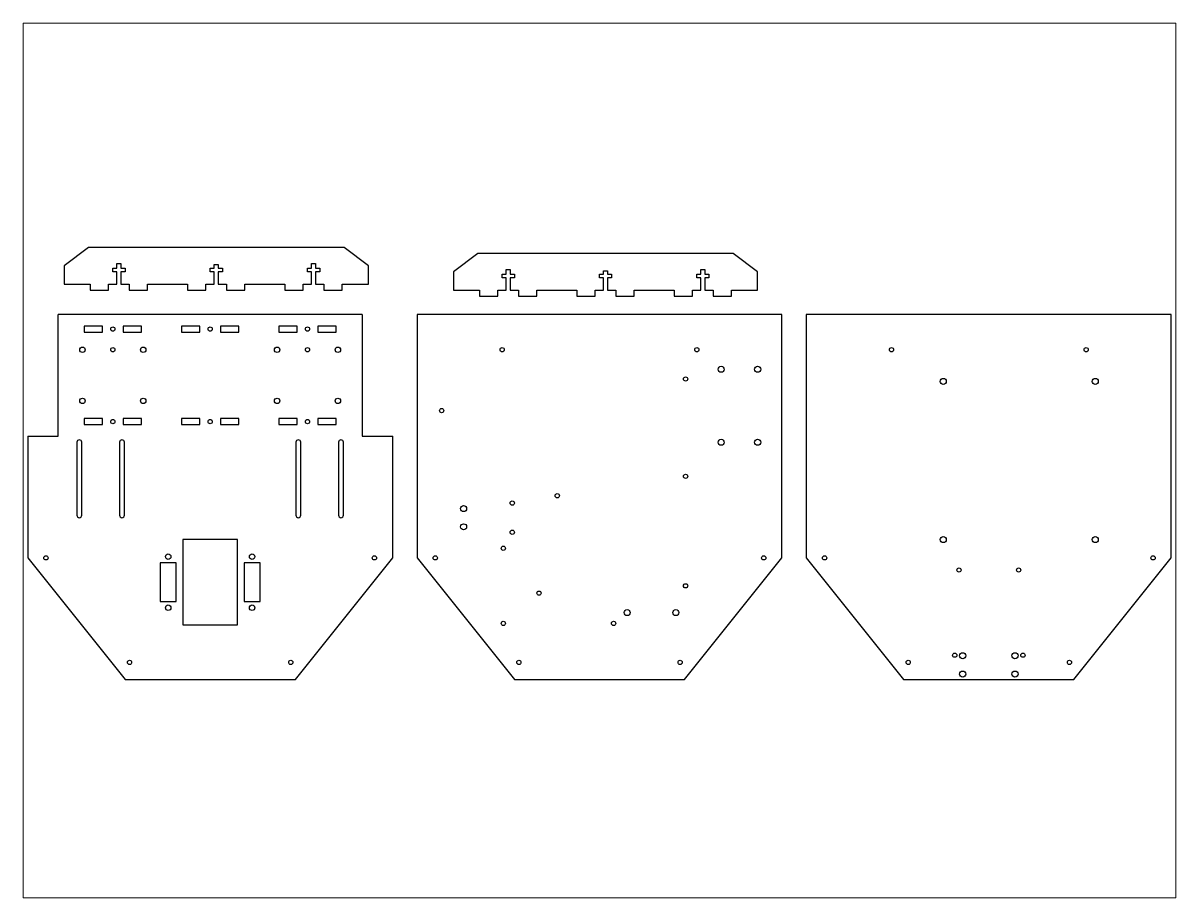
# Paper-space layout '配置2' of a CAD drawing. Header units: millimetres. Extents: x 26 to 231, y 20 to 176.
# The model-space entities are those that its viewports show. They can reach past a viewport. Long polylines and large blocks are cut down to what shows.
import ezdxf

# ---------------------------------------------------------------- set-up
doc = ezdxf.new("R2010")
doc.units = ezdxf.units.MM

msp = doc.modelspace()

# ---------------------------------------------------------------- linework, layer by layer
at = {"color": 7, "linetype": 'Continuous', "lineweight": 25}
for p, q in [((50, 355), (30, 340)), ((260, 355), (50, 355)), ((280, 340), (260, 355)), ((73.4, 338), (73.4, 342)), ((73.4, 342), (76.6, 342)), ((76.6, 342), (76.6, 338)), ((233.4, 338), (233.4, 342)), ((233.4, 342), (236.6, 342)), ((236.6, 342), (236.6, 338)), ((370, 350), (350, 335)), ((580, 350), (370, 350)), ((600, 335), (580, 350)), ((30, 340), (30, 325)), ((70, 335), (70, 338)), ((70, 338), (73.4, 338)), ((73.4, 335), (70, 335)), ((73.4, 325), (73.4, 335)), ((76.6, 338), (80, 338)), ((80, 335), (76.6, 335)), ((76.6, 335), (76.6, 325)), ((80, 338), (80, 335)), ((150, 335), (150, 338)), ((150, 338), (153.4, 338)), ((153.4, 335), (150, 335)), ((153.4, 338), (153.4, 341)), ((153.4, 341), (156.6, 341)), ((153.4, 325), (153.4, 335)), ((156.6, 341), (156.6, 338)), ((156.6, 338), (160, 338)), ((160, 335), (156.6, 335)), ((156.6, 335), (156.6, 325)), ((160, 338), (160, 335)), ((230, 335), (230, 338)), ((230, 338), (233.4, 338)), ((233.4, 335), (230, 335)), ((233.4, 325), (233.4, 335)), ((236.6, 338), (240, 338)), ((240, 335), (236.6, 335)), ((236.6, 335), (236.6, 325)), ((240, 338), (240, 335)), ((280, 325), (280, 340)), ((350, 335), (350, 320)), ((390, 330), (390, 333)), ((390, 333), (393.4, 333)), ((393.4, 333), (393.4, 337)), ((393.4, 337), (396.6, 337)), ((396.6, 337), (396.6, 333)), ((396.6, 333), (400, 333)), ((400, 333), (400, 330)), ((470, 330), (470, 333)), ((470, 333), (473.4, 333)), ((473.4, 333), (473.4, 336)), ((473.4, 336), (476.6, 336)), ((476.6, 336), (476.6, 333)), ((476.6, 333), (480, 333)), ((480, 333), (480, 330)), ((550, 330), (550, 333)), ((550, 333), (553.4, 333)), ((553.4, 333), (553.4, 337)), ((553.4, 337), (556.6, 337)), ((556.6, 337), (556.6, 333)), ((556.6, 333), (560, 333)), ((560, 333), (560, 330)), ((600, 320), (600, 335)), ((30, 325), (51.5, 325)), ((51.5, 325), (51.5, 320)), ((66.5, 320), (66.5, 325)), ((66.5, 325), (73.4, 325)), ((76.6, 325), (83.5, 325)), ((83.5, 325), (83.5, 320)), ((98.5, 320), (98.5, 325)), ((98.5, 325), (131.5, 325)), ((131.5, 325), (131.5, 320)), ((146.5, 320), (146.5, 325)), ((146.5, 325), (153.4, 325)), ((156.6, 325), (163.5, 325)), ((163.5, 325), (163.5, 320)), ((178.5, 320), (178.5, 325)), ((178.5, 325), (211.5, 325)), ((211.5, 325), (211.5, 320)), ((226.5, 320), (226.5, 325)), ((226.5, 325), (233.4, 325)), ((236.6, 325), (243.5, 325)), ((243.5, 325), (243.5, 320)), ((258.5, 320), (258.5, 325)), ((258.5, 325), (280, 325)), ((393.4, 330), (390, 330)), ((393.4, 320), (393.4, 330)), ((400, 330), (396.6, 330)), ((396.6, 330), (396.6, 320)), ((473.4, 330), (470, 330)), ((473.4, 320), (473.4, 330)), ((480, 330), (476.6, 330)), ((476.6, 330), (476.6, 320)), ((553.4, 330), (550, 330)), ((553.4, 320), (553.4, 330)), ((560, 330), (556.6, 330)), ((556.6, 330), (556.6, 320)), ((51.5, 320), (66.5, 320)), ((83.5, 320), (98.5, 320)), ((131.5, 320), (146.5, 320)), ((163.5, 320), (178.5, 320)), ((211.5, 320), (226.5, 320)), ((243.5, 320), (258.5, 320)), ((350, 320), (371.5, 320)), ((371.5, 320), (371.5, 315)), ((371.5, 315), (386.5, 315)), ((386.5, 315), (386.5, 320)), ((386.5, 320), (393.4, 320)), ((396.6, 320), (403.5, 320)), ((403.5, 320), (403.5, 315)), ((403.5, 315), (418.5, 315)), ((418.5, 315), (418.5, 320)), ((418.5, 320), (451.5, 320)), ((451.5, 320), (451.5, 315)), ((451.5, 315), (466.5, 315)), ((466.5, 315), (466.5, 320)), ((466.5, 320), (473.4, 320)), ((476.6, 320), (483.5, 320)), ((483.5, 320), (483.5, 315)), ((483.5, 315), (498.5, 315)), ((498.5, 315), (498.5, 320)), ((498.5, 320), (531.5, 320)), ((531.5, 320), (531.5, 315)), ((531.5, 315), (546.5, 315)), ((546.5, 315), (546.5, 320)), ((546.5, 320), (553.4, 320)), ((556.6, 320), (563.5, 320)), ((563.5, 320), (563.5, 315)), ((563.5, 315), (578.5, 315)), ((578.5, 315), (578.5, 320)), ((578.5, 320), (600, 320)), ((275, 300), (25, 300)), ((25, 200), (25, 300)), ((275, 300), (275, 200)), ((320, 300), (320, 100)), ((620, 300), (320, 300)), ((620, 100), (620, 300)), ((640, 300), (640, 100)), ((940, 300), (640, 300)), ((940, 100), (940, 300)), ((46.5, 290.5), (46.5, 285.5)), ((61.5, 290.5), (46.5, 290.5)), ((46.5, 285.5), (61.5, 285.5)), ((61.5, 285.5), (61.5, 290.5)), ((78.5, 290.5), (78.5, 285.5)), ((93.5, 290.5), (78.5, 290.5)), ((78.5, 285.5), (93.5, 285.5)), ((93.5, 285.5), (93.5, 290.5)), ((126.5, 290.5), (126.5, 285.5)), ((141.5, 290.5), (126.5, 290.5)), ((126.5, 285.5), (141.5, 285.5)), ((141.5, 285.5), (141.5, 290.5)), ((158.5, 290.5), (158.5, 285.5)), ((173.5, 290.5), (158.5, 290.5)), ((158.5, 285.5), (173.5, 285.5)), ((173.5, 285.5), (173.5, 290.5)), ((206.5, 290.5), (206.5, 285.5)), ((221.5, 290.5), (206.5, 290.5)), ((206.5, 285.5), (221.5, 285.5)), ((221.5, 285.5), (221.5, 290.5)), ((238.5, 290.5), (238.5, 285.5)), ((253.5, 290.5), (238.5, 290.5)), ((238.5, 285.5), (253.5, 285.5)), ((253.5, 285.5), (253.5, 290.5)), ((46.5, 214.5), (46.5, 209.5)), ((61.5, 214.5), (46.5, 214.5)), ((46.5, 209.5), (61.5, 209.5)), ((61.5, 209.5), (61.5, 214.5)), ((78.5, 214.5), (78.5, 209.5)), ((93.5, 214.5), (78.5, 214.5)), ((78.5, 209.5), (93.5, 209.5)), ((93.5, 209.5), (93.5, 214.5)), ((126.5, 214.5), (126.5, 209.5)), ((141.5, 214.5), (126.5, 214.5)), ((126.5, 209.5), (141.5, 209.5)), ((141.5, 209.5), (141.5, 214.5)), ((158.5, 214.5), (158.5, 209.5)), ((173.5, 214.5), (158.5, 214.5)), ((158.5, 209.5), (173.5, 209.5)), ((173.5, 209.5), (173.5, 214.5)), ((206.5, 214.5), (206.5, 209.5)), ((221.5, 214.5), (206.5, 214.5)), ((206.5, 209.5), (221.5, 209.5)), ((221.5, 209.5), (221.5, 214.5)), ((238.5, 214.5), (238.5, 209.5)), ((253.5, 214.5), (238.5, 214.5)), ((238.5, 209.5), (253.5, 209.5)), ((253.5, 209.5), (253.5, 214.5)), ((0, 200), (25, 200)), ((0, 200), (0, 100)), ((275, 200), (300, 200)), ((300, 100), (300, 200)), ((40.5, 195), (40.5, 135)), ((44.5, 135), (44.5, 195)), ((75.5, 195), (75.5, 135)), ((79.5, 135), (79.5, 195)), ((220.5, 195), (220.5, 135)), ((224.5, 135), (224.5, 195)), ((255.5, 195), (255.5, 135)), ((259.5, 135), (259.5, 195)), ((127.5, 115), (127.5, 45)), ((172.5, 115), (127.5, 115)), ((172.5, 45), (172.5, 115)), ((0, 100), (80, 0)), ((109, 96), (109, 64)), ((122, 96), (109, 96)), ((122, 64), (122, 96)), ((178, 96), (178, 64)), ((191, 96), (178, 96)), ((191, 64), (191, 96)), ((220, 0), (300, 100)), ((320, 100), (400, 0)), ((540, 0), (620, 100)), ((640, 100), (720, 0)), ((860, 0), (940, 100)), ((109, 64), (122, 64)), ((178, 64), (191, 64)), ((127.5, 45), (172.5, 45)), ((80, 0), (220, 0)), ((720, 0), (860, 0)), ((400, 0), (540, 0))]:
    msp.add_line(p, q, dxfattribs=at)
for centre, radius in [((70, 288), 1.75), ((150, 288), 1.75), ((230, 288), 1.75), ((45, 271), 2.25), ((70, 271), 1.75), ((95, 271), 2.25), ((205, 271), 2.25), ((230, 271), 1.75), ((255, 271), 2.25), ((390, 271), 1.75), ((550, 271), 1.75), ((710, 271), 1.75), ((870, 271), 1.75), ((570, 255), 2.5), ((600, 255), 2.5), ((540.75, 247), 1.75), ((752.5, 245), 2.5), ((877.5, 245), 2.5), ((45, 229), 2.25), ((95, 229), 2.25), ((205, 229), 2.25), ((255, 229), 2.25), ((340.25, 221), 1.75), ((70, 212), 1.75), ((150, 212), 1.75), ((230, 212), 1.75), ((570, 195), 2.5), ((600, 195), 2.5), ((540.75, 167), 1.75), ((435.25, 151), 1.75), ((358.25, 140.5), 2.5), ((398.25, 145), 1.75), ((358.25, 125.5), 2.5), ((398.25, 121), 1.75), ((752.5, 115), 2.5), ((877.5, 115), 2.5), ((390.95, 107.86), 1.75), ((15, 100), 1.75), ((115.5, 101), 2.25), ((184.5, 101), 2.25), ((285, 100), 1.75), ((335, 100), 1.75), ((605, 100), 1.75), ((655, 100), 1.75), ((925, 100), 1.75), ((765.5, 90), 1.75), ((814.5, 90), 1.75), ((540.75, 77), 1.75), ((420.25, 71), 1.75), ((115.5, 59), 2.25), ((184.5, 59), 2.25), ((492.75, 55), 2.5), ((532.75, 55), 2.5), ((390.95, 46.14), 1.75), ((481.55, 46.14), 1.75), ((762, 20), 1.75), ((768.5, 19.5), 2.5), ((811.5, 19.5), 2.5), ((818, 20), 1.75), ((83.72, 14.1), 1.75), ((216.28, 14.1), 1.75), ((403.72, 14.1), 1.75), ((536.28, 14.1), 1.75), ((723.72, 14.1), 1.75), ((856.28, 14.1), 1.75), ((768.5, 4.5), 2.5), ((811.5, 4.5), 2.5)]:
    msp.add_circle(centre, radius, dxfattribs=at)
for centre, start, end in [((42.5, 195), 0, 180), ((77.5, 195), 0, 180), ((222.5, 195), 0, 180), ((257.5, 195), 0, 180), ((42.5, 135), 180, 0), ((77.5, 135), 180, 0), ((222.5, 135), 180, 0), ((257.5, 135), 180, 0)]:
    msp.add_arc(centre, 2, start, end, dxfattribs=at)

psp = doc.layouts.new('配置2')

# ---------------------------------------------------------------- viewports
at = {"layer": '0'}
psp.add_viewport(center=(128.5, 97.5), size=(205.6, 156), view_center_point=(470, 180), view_height=718.9814, dxfattribs=at)

doc.saveas('drawing.dxf')
